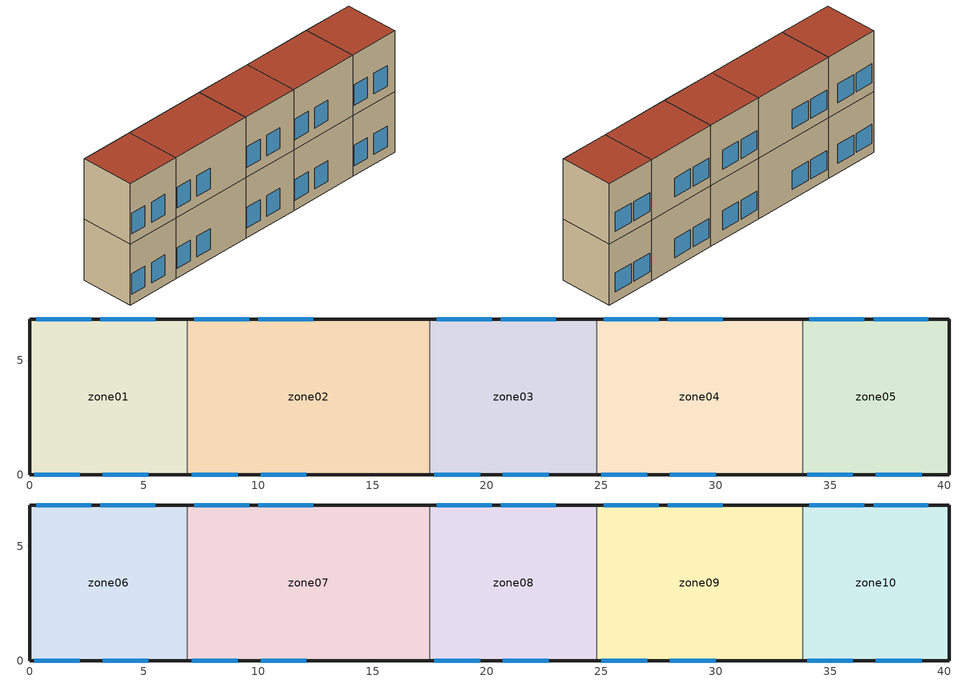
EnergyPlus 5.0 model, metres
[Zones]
zone01
 floor ground (GROUND_FLOOR): 6.9,6.8 6.9,0 0,0 0,6.8 z0
 wall outside (EXT_WALL): 6.9,6.8 0,6.8 0,0 6.9,0 z0:7.7
 wall to zone02 (ADJ_WALL): 6.9,0 6.9,6.8 z0:7.7
 window (EXT_WINDOW1): 0.2,0 2.2,0 / 3.2,0 5.2,0 z1.25:3.85; 2.7,6.8 0.3,6.8 / 5.5,6.8 3.1,6.8 z1.25:3.65
 ceiling to zone06 (ADJ_CEILING): 0,6.8 0,0 6.9,0 6.9,6.8 z7.7
zone02
 floor ground (GROUND_FLOOR): 17.5,6.8 17.5,0 6.9,0 6.9,6.8 z0
 wall outside (EXT_WALL): 17.5,6.8 6.9,6.8 / 6.9,0 17.5,0 z0:7.7
 wall to zone03 (ADJ_WALL): 17.5,0 17.5,6.8 z0:7.7
 wall to zone01 (ADJ_WALL): 6.9,6.8 6.9,0 z0:7.7
 window (EXT_WINDOW1): 7.1,0 9.1,0 / 10.1,0 12.1,0 z1.25:3.85; 9.6,6.8 7.2,6.8 / 12.4,6.8 10,6.8 z1.25:3.65
 ceiling to zone07 (ADJ_CEILING): 6.9,6.8 6.9,0 17.5,0 17.5,6.8 z7.7
zone03
 floor ground (GROUND_FLOOR): 24.8,6.8 24.8,0 17.5,0 17.5,6.8 z0
 wall outside (EXT_WALL): 24.8,6.8 17.5,6.8 / 17.5,0 24.8,0 z0:7.7
 wall to zone04 (ADJ_WALL): 24.8,0 24.8,6.8 z0:7.7
 wall to zone02 (ADJ_WALL): 17.5,6.8 17.5,0 z0:7.7
 window (EXT_WINDOW1): 17.7,0 19.7,0 / 20.7,0 22.7,0 z1.25:3.85; 20.2,6.8 17.8,6.8 / 23,6.8 20.6,6.8 z1.25:3.65
 ceiling to zone08 (ADJ_CEILING): 17.5,6.8 17.5,0 24.8,0 24.8,6.8 z7.7
zone04
 floor ground (GROUND_FLOOR): 33.8,6.8 33.8,0 24.8,0 24.8,6.8 z0
 wall outside (EXT_WALL): 33.8,6.8 24.8,6.8 / 24.8,0 33.8,0 z0:7.7
 wall to zone05 (ADJ_WALL): 33.8,0 33.8,6.8 z0:7.7
 wall to zone03 (ADJ_WALL): 24.8,6.8 24.8,0 z0:7.7
 window (EXT_WINDOW1): 25,0 27,0 / 28,0 30,0 z1.25:3.85; 27.5,6.8 25.1,6.8 / 30.3,6.8 27.9,6.8 z1.25:3.65
 ceiling to zone09 (ADJ_CEILING): 24.8,6.8 24.8,0 33.8,0 33.8,6.8 z7.7
zone05
 floor ground (GROUND_FLOOR): 40.2,6.8 40.2,0 33.8,0 33.8,6.8 z0
 wall outside (EXT_WALL): 33.8,0 40.2,0 40.2,6.8 33.8,6.8 z0:7.7
 wall to zone04 (ADJ_WALL): 33.8,6.8 33.8,0 z0:7.7
 window (EXT_WINDOW1): 34,0 36,0 / 37,0 39,0 z1.25:3.85; 36.5,6.8 34.1,6.8 / 39.3,6.8 36.9,6.8 z1.25:3.65
 ceiling to zone10 (ADJ_CEILING): 33.8,6.8 33.8,0 40.2,0 40.2,6.8 z7.7
zone06
 floor to zone01 (ADJ_CEILING): 6.9,6.8 6.9,0 0,0 0,6.8 z7.7
 wall outside (EXT_WALL): 6.9,6.8 0,6.8 0,0 6.9,0 z7.7:15.4
 wall to zone07 (ADJ_WALL): 6.9,0 6.9,6.8 z7.7:15.4
 window (EXT_WINDOW1): 0.2,0 2.2,0 / 3.2,0 5.2,0 z8.95:11.55; 2.7,6.8 0.3,6.8 / 5.5,6.8 3.1,6.8 z8.95:11.35
 roof outside (EXT_ROOF): 0,6.8 0,0 6.9,0 6.9,6.8 z15.4
zone07
 floor to zone02 (ADJ_CEILING): 17.5,6.8 17.5,0 6.9,0 6.9,6.8 z7.7
 wall outside (EXT_WALL): 17.5,6.8 6.9,6.8 / 6.9,0 17.5,0 z7.7:15.4
 wall to zone08 (ADJ_WALL): 17.5,0 17.5,6.8 z7.7:15.4
 wall to zone06 (ADJ_WALL): 6.9,6.8 6.9,0 z7.7:15.4
 window (EXT_WINDOW1): 7.1,0 9.1,0 / 10.1,0 12.1,0 z8.95:11.55; 9.6,6.8 7.2,6.8 / 12.4,6.8 10,6.8 z8.95:11.35
 roof outside (EXT_ROOF): 6.9,6.8 6.9,0 17.5,0 17.5,6.8 z15.4
zone08
 floor to zone03 (ADJ_CEILING): 24.8,6.8 24.8,0 17.5,0 17.5,6.8 z7.7
 wall outside (EXT_WALL): 24.8,6.8 17.5,6.8 / 17.5,0 24.8,0 z7.7:15.4
 wall to zone09 (ADJ_WALL): 24.8,0 24.8,6.8 z7.7:15.4
 wall to zone07 (ADJ_WALL): 17.5,6.8 17.5,0 z7.7:15.4
 window (EXT_WINDOW1): 17.7,0 19.7,0 / 20.7,0 22.7,0 z8.95:11.55; 20.2,6.8 17.8,6.8 / 23,6.8 20.6,6.8 z8.95:11.35
 roof outside (EXT_ROOF): 17.5,6.8 17.5,0 24.8,0 24.8,6.8 z15.4
zone09
 floor to zone04 (ADJ_CEILING): 33.8,6.8 33.8,0 24.8,0 24.8,6.8 z7.7
 wall outside (EXT_WALL): 33.8,6.8 24.8,6.8 / 24.8,0 33.8,0 z7.7:15.4
 wall to zone10 (ADJ_WALL): 33.8,0 33.8,6.8 z7.7:15.4
 wall to zone08 (ADJ_WALL): 24.8,6.8 24.8,0 z7.7:15.4
 window (EXT_WINDOW1): 25,0 27,0 / 28,0 30,0 z8.95:11.55; 27.5,6.8 25.1,6.8 / 30.3,6.8 27.9,6.8 z8.95:11.35
 roof outside (EXT_ROOF): 24.8,6.8 24.8,0 33.8,0 33.8,6.8 z15.4
zone10
 floor to zone05 (ADJ_CEILING): 40.2,6.8 40.2,0 33.8,0 33.8,6.8 z7.7
 wall outside (EXT_WALL): 33.8,0 40.2,0 40.2,6.8 33.8,6.8 z7.7:15.4
 wall to zone09 (ADJ_WALL): 33.8,6.8 33.8,0 z7.7:15.4
 window (EXT_WINDOW1): 34,0 36,0 / 37,0 39,0 z8.95:11.55; 36.5,6.8 34.1,6.8 / 39.3,6.8 36.9,6.8 z8.95:11.35
 roof outside (EXT_ROOF): 33.8,6.8 33.8,0 40.2,0 40.2,6.8 z15.4
[Building]
TRNSYS18: North Axis {deg}=0; Terrain=City; Loads Convergence Tolerance Value=0; Temperature Convergence Tolerance Value {deltaC}=0; Solar Distribution=FullInteriorAndExterior; Maximum Number of Warmup Days=0
[Site:Location]
not used: Latitude {deg}=0; Longitude {deg}=0; Time Zone {hr}=0; Elevation {m}=0
[Construction]
GROUND_FLOOR; EXT_WALL; EXT_ROOF; ADJ_WALL; ADJ_CEILING; EXT_WINDOW1: 
[WindowProperty:ShadingControl]
ESHADE=0; ISHADE=INPUT 1*MAX_ISHADE : SHADECNTRL=ISHADE_INTERNAL
[SurfaceProperty:OtherSideCoefficients]
BOUNDARY=IDENTICAL; BOUNDARY=INPUT 1*TBOUNDARY; BOUNDARY=INPUT 1*TBOUNDARY_2; BOUNDARY=INPUT 1*TBOUNDARY_3; BOUNDARY=INPUT 1*TGROUND; BOUNDARY=20; BOUNDARY=15
[Zone] Multiplier=1
zone01; zone02; zone03; zone04; zone05; zone06; zone07; zone08; zone09; zone10
